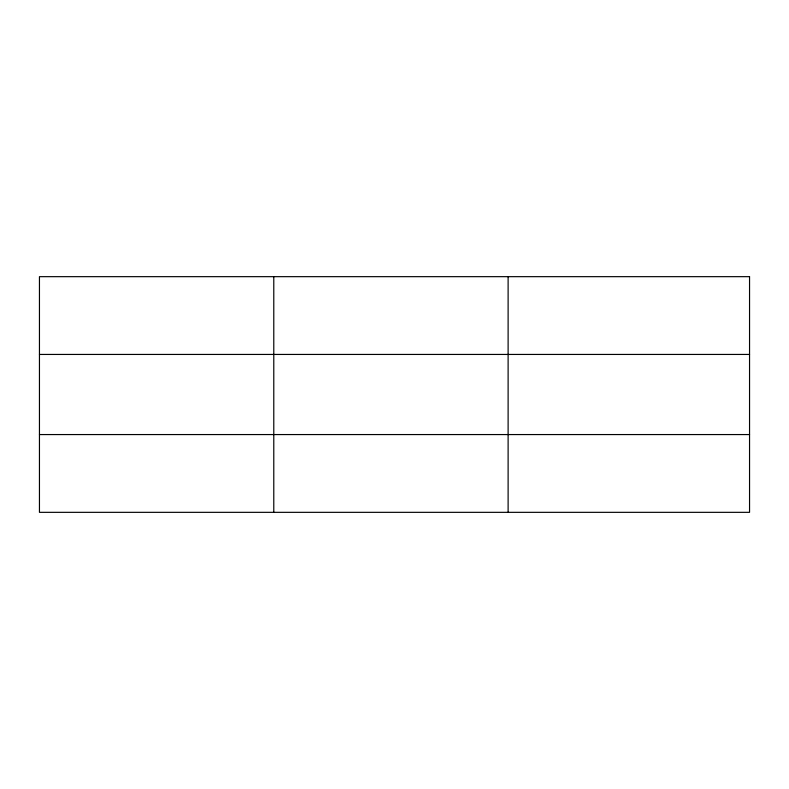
<?xml version="1.0" encoding="UTF-8"?>
<svg xmlns="http://www.w3.org/2000/svg" width="789" height="789" viewBox="0 0 789 789"><rect width="100%" height="100%" fill="white"/><g stroke="black" fill="none" stroke-linecap="round" stroke-linejoin="round"><path stroke-width="1.18" d="M273.783 512.337L273.783 276.663M508.116 512.337L508.116 276.663M39.45 354.439L749.55 354.439M39.45 434.561L749.55 434.561M749.55 276.663L749.55 512.337L39.45 512.337L39.45 276.663L749.55 276.663"/></g></svg>
